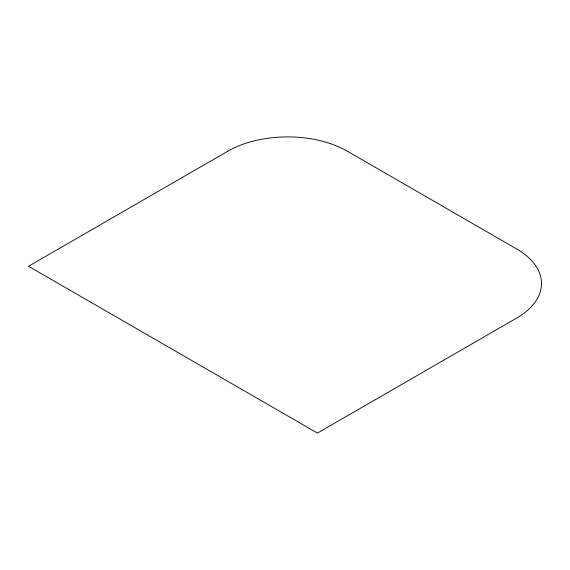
<?xml version="1.0" encoding="UTF-8"?>
<svg xmlns="http://www.w3.org/2000/svg" width="570" height="570" viewBox="0 0 570 570"><rect width="100%" height="100%" fill="white"/><g stroke="black" fill="none" stroke-linecap="round" stroke-linejoin="round"><path stroke-width="0.85" d="M227.779 151.207L28.5 266.261L317.454 433.086L516.734 318.039A84.545 48.813 0 0 0 516.734 249.005L347.351 151.207A84.545 48.813 0 0 0 227.779 151.207"/></g></svg>
